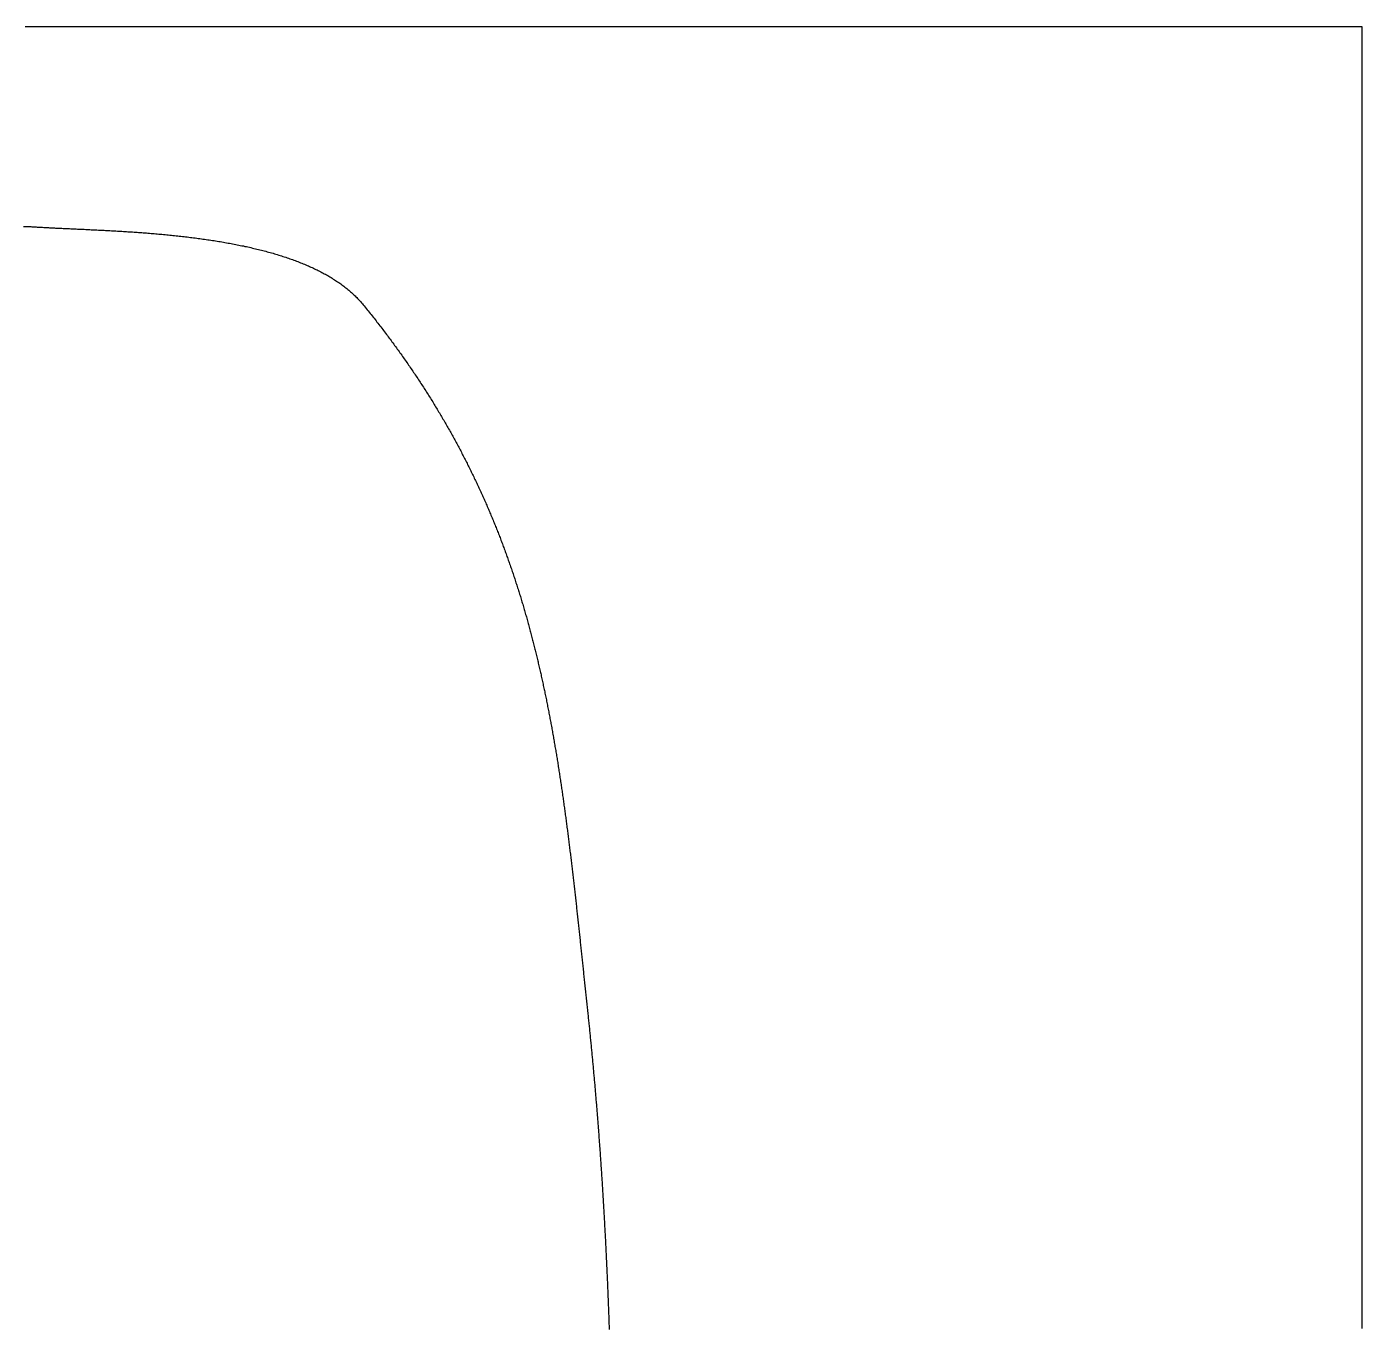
# Model space of a CAD drawing. Header units: metres. Extents: x -47 to 47, y -108 to 108.
# Drawn here: x 0 to 47.36, y 62.34 to 108.48 of the extents above; entities that cross this region are included whole.
import ezdxf

# ---------------------------------------------------------------- set-up
doc = ezdxf.new("R2010")
doc.units = ezdxf.units.M

msp = doc.modelspace()

# ---------------------------------------------------------------- linework, layer by layer
for points in [[(47.362, 108.483), (47.312, 108.483), (47.262, 108.483), (47.212, 108.483), (47.162, 108.483), (47.112, 108.483), (47.062, 108.483), (47.012, 108.483), (46.962, 108.483), (46.912, 108.483), (46.862, 108.483), (46.812, 108.483), (46.762, 108.483), (46.712, 108.483), (46.662, 108.483), (46.612, 108.483), (46.562, 108.483), (46.512, 108.483), (46.462, 108.483), (46.412, 108.483), (46.362, 108.483), (46.312, 108.483), (46.262, 108.483), (46.212, 108.483), (46.162, 108.483), (46.112, 108.483), (46.062, 108.483), (46.012, 108.483), (45.962, 108.483), (45.912, 108.483), (45.862, 108.483), (45.812, 108.483), (45.762, 108.483), (45.712, 108.483), (45.662, 108.483), (45.612, 108.483), (45.562, 108.483), (45.512, 108.483), (45.462, 108.483), (45.412, 108.483), (45.361, 108.483), (45.311, 108.483), (45.261, 108.483), (45.211, 108.483), (45.161, 108.483), (45.111, 108.483), (45.061, 108.483), (45.011, 108.483), (44.961, 108.483), (44.911, 108.483), (44.861, 108.483), (44.811, 108.483), (44.761, 108.483), (44.711, 108.483), (44.661, 108.483), (44.611, 108.483), (44.561, 108.483), (44.511, 108.483), (44.461, 108.483), (44.411, 108.483), (44.361, 108.483), (44.311, 108.483), (44.261, 108.483), (44.211, 108.483), (44.161, 108.483), (44.111, 108.483), (44.061, 108.483), (44.011, 108.483), (43.961, 108.483), (43.911, 108.483), (43.861, 108.483), (43.811, 108.483), (43.761, 108.483), (43.711, 108.483), (43.661, 108.483), (43.611, 108.483), (43.561, 108.483), (43.511, 108.483), (43.461, 108.483), (43.411, 108.483), (43.361, 108.483), (43.311, 108.483), (43.261, 108.483), (43.211, 108.483), (43.161, 108.483), (43.111, 108.483), (43.061, 108.483), (43.011, 108.483), (42.961, 108.483), (42.911, 108.483), (42.861, 108.483), (42.811, 108.483), (42.761, 108.483), (42.711, 108.483), (42.661, 108.483), (42.611, 108.483), (42.561, 108.483), (42.511, 108.483), (42.461, 108.483), (42.411, 108.483), (42.361, 108.483), (42.311, 108.483), (42.261, 108.483), (42.211, 108.483), (42.161, 108.483), (42.111, 108.483), (42.061, 108.483), (42.011, 108.483), (41.961, 108.483), (41.911, 108.483), (41.861, 108.483), (41.811, 108.483), (41.761, 108.483), (41.711, 108.483), (41.661, 108.483), (41.611, 108.483), (41.561, 108.483), (41.511, 108.483), (41.461, 108.483), (41.41, 108.483), (41.36, 108.483), (41.31, 108.483), (41.26, 108.483), (41.21, 108.483), (41.16, 108.483), (41.11, 108.483), (41.06, 108.483), (41.01, 108.483), (40.96, 108.483), (40.91, 108.483), (40.86, 108.483), (40.81, 108.483), (40.76, 108.483), (40.71, 108.483), (40.66, 108.483), (40.61, 108.483), (40.56, 108.483), (40.51, 108.483), (40.46, 108.483), (40.41, 108.483), (40.36, 108.483), (40.31, 108.483), (40.26, 108.483), (40.21, 108.483), (40.16, 108.483), (40.11, 108.483), (40.06, 108.483), (40.01, 108.483), (39.96, 108.483), (39.91, 108.483), (39.86, 108.483), (39.81, 108.483), (39.76, 108.483), (39.71, 108.483), (39.66, 108.483), (39.61, 108.483), (39.56, 108.483), (39.51, 108.483), (39.46, 108.483), (39.41, 108.483), (39.36, 108.483), (39.31, 108.483), (39.26, 108.483), (39.21, 108.483), (39.16, 108.483), (39.11, 108.483), (39.06, 108.483), (39.01, 108.483), (38.96, 108.483), (38.91, 108.483), (38.86, 108.483), (38.81, 108.483), (38.76, 108.483), (38.71, 108.483), (38.66, 108.483), (38.61, 108.483), (38.56, 108.483), (38.51, 108.483), (38.46, 108.483), (38.41, 108.483), (38.36, 108.483), (38.31, 108.483), (38.26, 108.483), (38.21, 108.483), (38.16, 108.483), (38.11, 108.483), (38.06, 108.483), (38.01, 108.483), (37.96, 108.483), (37.91, 108.483), (37.86, 108.483), (37.81, 108.483), (37.76, 108.483), (37.71, 108.483), (37.66, 108.483), (37.61, 108.483), (37.56, 108.483), (37.51, 108.483), (37.459, 108.483), (37.409, 108.483), (37.359, 108.483), (37.309, 108.483), (37.259, 108.483), (37.209, 108.483), (37.159, 108.483), (37.109, 108.483), (37.059, 108.483), (37.009, 108.483), (36.959, 108.483), (36.909, 108.483), (36.859, 108.483), (36.809, 108.483), (36.759, 108.483), (36.709, 108.483), (36.659, 108.483), (36.609, 108.483), (36.559, 108.483), (36.509, 108.483), (36.459, 108.483), (36.409, 108.483), (36.359, 108.483), (36.309, 108.483), (36.259, 108.483), (36.209, 108.483), (36.159, 108.483), (36.109, 108.483), (36.059, 108.483), (36.009, 108.483), (35.959, 108.483), (35.909, 108.483), (35.859, 108.483), (35.809, 108.483), (35.759, 108.483), (35.709, 108.483), (35.659, 108.483), (35.609, 108.483), (35.559, 108.483), (35.509, 108.483), (35.459, 108.483), (35.409, 108.483), (35.359, 108.483), (35.309, 108.483), (35.259, 108.483), (35.209, 108.483), (35.159, 108.483), (35.109, 108.483), (35.059, 108.483), (35.009, 108.483), (34.959, 108.483), (34.909, 108.483), (34.859, 108.483), (34.809, 108.483), (34.759, 108.483), (34.709, 108.483), (34.659, 108.483), (34.609, 108.483), (34.559, 108.483), (34.509, 108.483), (34.459, 108.483), (34.409, 108.483), (34.359, 108.483), (34.309, 108.483), (34.259, 108.483), (34.209, 108.483), (34.159, 108.483), (34.109, 108.483), (34.059, 108.483), (34.009, 108.483), (33.959, 108.483), (33.909, 108.483), (33.859, 108.483), (33.809, 108.483), (33.759, 108.483), (33.709, 108.483), (33.659, 108.483), (33.609, 108.483), (33.559, 108.483), (33.508, 108.483), (33.458, 108.483), (33.408, 108.483), (33.358, 108.483), (33.308, 108.483), (33.258, 108.483), (33.208, 108.483), (33.158, 108.483), (33.108, 108.483), (33.058, 108.483), (33.008, 108.483), (32.958, 108.483), (32.908, 108.483), (32.858, 108.483), (32.808, 108.483), (32.758, 108.483), (32.708, 108.483), (32.658, 108.483), (32.608, 108.483), (32.558, 108.483), (32.508, 108.483), (32.458, 108.483), (32.408, 108.483), (32.358, 108.483), (32.308, 108.483), (32.258, 108.483), (32.208, 108.483), (32.158, 108.483), (32.108, 108.483), (32.058, 108.483), (32.008, 108.483), (31.958, 108.483), (31.908, 108.483), (31.858, 108.483), (31.808, 108.483), (31.758, 108.483), (31.708, 108.483), (31.658, 108.483), (31.608, 108.483), (31.558, 108.483), (31.508, 108.483), (31.458, 108.483), (31.408, 108.483), (31.358, 108.483), (31.308, 108.483), (31.258, 108.483), (31.208, 108.483), (31.158, 108.483), (31.108, 108.483), (31.058, 108.483), (31.008, 108.483), (30.958, 108.483), (30.908, 108.483), (30.858, 108.483), (30.808, 108.483), (30.758, 108.483), (30.708, 108.483), (30.658, 108.483), (30.608, 108.483), (30.558, 108.483), (30.508, 108.483), (30.458, 108.483), (30.408, 108.483), (30.358, 108.483), (30.308, 108.483), (30.258, 108.483), (30.208, 108.483), (30.158, 108.483), (30.108, 108.483), (30.058, 108.483), (30.008, 108.483), (29.958, 108.483), (29.908, 108.483), (29.858, 108.483), (29.808, 108.483), (29.758, 108.483), (29.708, 108.483), (29.658, 108.483), (29.608, 108.483), (29.557, 108.483), (29.507, 108.483), (29.457, 108.483), (29.407, 108.483), (29.357, 108.483), (29.307, 108.483), (29.257, 108.483), (29.207, 108.483), (29.157, 108.483), (29.107, 108.483), (29.057, 108.483), (29.007, 108.483), (28.957, 108.483), (28.907, 108.483), (28.857, 108.483), (28.807, 108.483), (28.757, 108.483), (28.707, 108.483), (28.657, 108.483), (28.607, 108.483), (28.557, 108.483), (28.507, 108.483), (28.457, 108.483), (28.407, 108.483), (28.357, 108.483), (28.307, 108.483), (28.257, 108.483), (28.207, 108.483), (28.157, 108.483), (28.107, 108.483), (28.057, 108.483), (28.007, 108.483), (27.957, 108.483), (27.907, 108.483), (27.857, 108.483), (27.807, 108.483), (27.757, 108.483), (27.707, 108.483), (27.657, 108.483), (27.607, 108.483), (27.557, 108.483), (27.507, 108.483), (27.457, 108.483), (27.407, 108.483), (27.357, 108.483), (27.307, 108.483), (27.257, 108.483), (27.207, 108.483), (27.157, 108.483), (27.107, 108.483), (27.057, 108.483), (27.007, 108.483), (26.957, 108.483), (26.907, 108.483), (26.857, 108.483), (26.807, 108.483), (26.757, 108.483), (26.707, 108.483), (26.657, 108.483), (26.607, 108.483), (26.557, 108.483), (26.507, 108.483), (26.457, 108.483), (26.407, 108.483), (26.357, 108.483), (26.307, 108.483), (26.257, 108.483), (26.207, 108.483), (26.157, 108.483), (26.107, 108.483), (26.057, 108.483), (26.007, 108.483), (25.957, 108.483), (25.907, 108.483), (25.857, 108.483), (25.807, 108.483), (25.757, 108.483), (25.707, 108.483), (25.657, 108.483), (25.606, 108.483), (25.556, 108.483), (25.506, 108.483), (25.456, 108.483), (25.406, 108.483), (25.356, 108.483), (25.306, 108.483), (25.256, 108.483), (25.206, 108.483), (25.156, 108.483), (25.106, 108.483), (25.056, 108.483), (25.006, 108.483), (24.956, 108.483), (24.906, 108.483), (24.856, 108.483), (24.806, 108.483), (24.756, 108.483), (24.706, 108.483), (24.656, 108.483), (24.606, 108.483), (24.556, 108.483), (24.506, 108.483), (24.456, 108.483), (24.406, 108.483), (24.356, 108.483), (24.306, 108.483), (24.256, 108.483), (24.206, 108.483), (24.156, 108.483), (24.106, 108.483), (24.056, 108.483), (24.006, 108.483), (23.956, 108.483), (23.906, 108.483), (23.856, 108.483), (23.806, 108.483), (23.756, 108.483), (23.706, 108.483), (23.656, 108.483), (23.606, 108.483), (23.556, 108.483), (23.506, 108.483), (23.456, 108.483), (23.406, 108.483), (23.356, 108.483), (23.306, 108.483), (23.256, 108.483), (23.206, 108.483), (23.156, 108.483), (23.106, 108.483), (23.056, 108.483), (23.006, 108.483), (22.956, 108.483), (22.906, 108.483), (22.856, 108.483), (22.806, 108.483), (22.756, 108.483), (22.706, 108.483), (22.656, 108.483), (22.606, 108.483), (22.556, 108.483), (22.506, 108.483), (22.456, 108.483), (22.406, 108.483), (22.356, 108.483), (22.306, 108.483), (22.256, 108.483), (22.206, 108.483), (22.156, 108.483), (22.106, 108.483), (22.056, 108.483), (22.006, 108.483), (21.956, 108.483), (21.906, 108.483), (21.856, 108.483), (21.806, 108.483), (21.756, 108.483), (21.705, 108.483), (21.655, 108.483), (21.605, 108.483), (21.555, 108.483), (21.505, 108.483), (21.455, 108.483), (21.405, 108.483), (21.355, 108.483), (21.305, 108.483), (21.255, 108.483), (21.205, 108.483), (21.155, 108.483), (21.105, 108.483), (21.055, 108.483), (21.005, 108.483), (20.955, 108.483), (20.905, 108.483), (20.855, 108.483), (20.805, 108.483), (20.755, 108.483), (20.705, 108.483), (20.655, 108.483), (20.605, 108.483), (20.555, 108.483), (20.505, 108.483), (20.455, 108.483), (20.405, 108.483), (20.355, 108.483), (20.305, 108.483), (20.255, 108.483), (20.205, 108.483), (20.155, 108.483), (20.105, 108.483), (20.055, 108.483), (20.005, 108.483), (19.955, 108.483), (19.905, 108.483), (19.855, 108.483), (19.805, 108.483), (19.755, 108.483), (19.705, 108.483), (19.655, 108.483), (19.605, 108.483), (19.555, 108.483), (19.505, 108.483), (19.455, 108.483), (19.405, 108.483), (19.355, 108.483), (19.305, 108.483), (19.255, 108.483), (19.205, 108.483), (19.155, 108.483), (19.105, 108.483), (19.055, 108.483), (19.005, 108.483), (18.955, 108.483), (18.905, 108.483), (18.855, 108.483), (18.805, 108.483), (18.755, 108.483), (18.705, 108.483), (18.655, 108.483), (18.605, 108.483), (18.555, 108.483), (18.505, 108.483), (18.455, 108.483), (18.405, 108.483), (18.355, 108.483), (18.305, 108.483), (18.255, 108.483), (18.205, 108.483), (18.155, 108.483), (18.105, 108.483), (18.055, 108.483), (18.005, 108.483), (17.955, 108.483), (17.905, 108.483), (17.855, 108.483), (17.805, 108.483), (17.754, 108.483), (17.704, 108.483), (17.654, 108.483), (17.604, 108.483), (17.554, 108.483), (17.504, 108.483), (17.454, 108.483), (17.404, 108.483), (17.354, 108.483), (17.304, 108.483), (17.254, 108.483), (17.204, 108.483), (17.154, 108.483), (17.104, 108.483), (17.054, 108.483), (17.004, 108.483), (16.954, 108.483), (16.904, 108.483), (16.854, 108.483), (16.804, 108.483), (16.754, 108.483), (16.704, 108.483), (16.654, 108.483), (16.604, 108.483), (16.554, 108.483), (16.504, 108.483), (16.454, 108.483), (16.404, 108.483), (16.354, 108.483), (16.304, 108.483), (16.254, 108.483), (16.204, 108.483), (16.154, 108.483), (16.104, 108.483), (16.054, 108.483), (16.004, 108.483), (15.954, 108.483), (15.904, 108.483), (15.854, 108.483), (15.804, 108.483), (15.754, 108.483), (15.704, 108.483), (15.654, 108.483), (15.604, 108.483), (15.554, 108.483), (15.504, 108.483), (15.454, 108.483), (15.404, 108.483), (15.354, 108.483), (15.304, 108.483), (15.254, 108.483), (15.204, 108.483), (15.154, 108.483), (15.104, 108.483), (15.054, 108.483), (15.004, 108.483), (14.954, 108.483), (14.904, 108.483), (14.854, 108.483), (14.804, 108.483), (14.754, 108.483), (14.704, 108.483), (14.654, 108.483), (14.604, 108.483), (14.554, 108.483), (14.504, 108.483), (14.454, 108.483), (14.404, 108.483), (14.354, 108.483), (14.304, 108.483), (14.254, 108.483), (14.204, 108.483), (14.154, 108.483), (14.104, 108.483), (14.054, 108.483), (14.004, 108.483), (13.954, 108.483), (13.904, 108.483), (13.854, 108.483), (13.803, 108.483), (13.753, 108.483), (13.703, 108.483), (13.653, 108.483), (13.603, 108.483), (13.553, 108.483), (13.503, 108.483), (13.453, 108.483), (13.403, 108.483), (13.353, 108.483), (13.303, 108.483), (13.253, 108.483), (13.203, 108.483), (13.153, 108.483), (13.103, 108.483), (13.053, 108.483), (13.003, 108.483), (12.953, 108.483), (12.903, 108.483), (12.853, 108.483), (12.803, 108.483), (12.753, 108.483), (12.703, 108.483), (12.653, 108.483), (12.603, 108.483), (12.553, 108.483), (12.503, 108.483), (12.453, 108.483), (12.403, 108.483), (12.353, 108.483), (12.303, 108.483), (12.253, 108.483), (12.203, 108.483), (12.153, 108.483), (12.103, 108.483), (12.053, 108.483), (12.003, 108.483), (11.953, 108.483), (11.903, 108.483), (11.853, 108.483), (11.803, 108.483), (11.753, 108.483), (11.703, 108.483), (11.653, 108.483), (11.603, 108.483), (11.553, 108.483), (11.503, 108.483), (11.453, 108.483), (11.403, 108.483), (11.353, 108.483), (11.303, 108.483), (11.253, 108.483), (11.203, 108.483), (11.153, 108.483), (11.103, 108.483), (11.053, 108.483), (11.003, 108.483), (10.953, 108.483), (10.903, 108.483), (10.853, 108.483), (10.803, 108.483), (10.753, 108.483), (10.703, 108.483), (10.653, 108.483), (10.603, 108.483), (10.553, 108.483), (10.503, 108.483), (10.453, 108.483), (10.403, 108.483), (10.353, 108.483), (10.303, 108.483), (10.253, 108.483), (10.203, 108.483), (10.153, 108.483), (10.103, 108.483), (10.053, 108.483), (10.003, 108.483), (9.953, 108.483), (9.903, 108.483), (9.852, 108.483), (9.802, 108.483), (9.752, 108.483), (9.702, 108.483), (9.652, 108.483), (9.602, 108.483), (9.552, 108.483), (9.502, 108.483), (9.452, 108.483), (9.402, 108.483), (9.352, 108.483), (9.302, 108.483), (9.252, 108.483), (9.202, 108.483), (9.152, 108.483), (9.102, 108.483), (9.052, 108.483), (9.002, 108.483), (8.952, 108.483), (8.902, 108.483), (8.852, 108.483), (8.802, 108.483), (8.752, 108.483), (8.702, 108.483), (8.652, 108.483), (8.602, 108.483), (8.552, 108.483), (8.502, 108.483), (8.452, 108.483), (8.402, 108.483), (8.352, 108.483), (8.302, 108.483), (8.252, 108.483), (8.202, 108.483), (8.152, 108.483), (8.102, 108.483), (8.052, 108.483), (8.002, 108.483), (7.952, 108.483), (7.902, 108.483), (7.852, 108.483), (7.802, 108.483), (7.752, 108.483), (7.702, 108.483), (7.652, 108.483), (7.602, 108.483), (7.552, 108.483), (7.502, 108.483), (7.452, 108.483), (7.402, 108.483), (7.352, 108.483), (7.302, 108.483), (7.252, 108.483), (7.202, 108.483), (7.152, 108.483), (7.102, 108.483), (7.052, 108.483), (7.002, 108.483), (6.952, 108.483), (6.902, 108.483), (6.852, 108.483), (6.802, 108.483), (6.752, 108.483), (6.702, 108.483), (6.652, 108.483), (6.602, 108.483), (6.552, 108.483), (6.502, 108.483), (6.452, 108.483), (6.402, 108.483), (6.352, 108.483), (6.302, 108.483), (6.252, 108.483), (6.202, 108.483), (6.152, 108.483), (6.102, 108.483), (6.052, 108.483), (6.002, 108.483), (5.952, 108.483), (5.901, 108.483), (5.851, 108.483), (5.801, 108.483), (5.751, 108.483), (5.701, 108.483), (5.651, 108.483), (5.601, 108.483), (5.551, 108.483), (5.501, 108.483), (5.451, 108.483), (5.401, 108.483), (5.351, 108.483), (5.301, 108.483), (5.251, 108.483), (5.201, 108.483), (5.151, 108.483), (5.101, 108.483), (5.051, 108.483), (5.001, 108.483), (4.951, 108.483), (4.901, 108.483), (4.851, 108.483), (4.801, 108.483), (4.751, 108.483), (4.701, 108.483), (4.651, 108.483), (4.601, 108.483), (4.551, 108.483), (4.501, 108.483), (4.451, 108.483), (4.401, 108.483), (4.351, 108.483), (4.301, 108.483), (4.251, 108.483), (4.201, 108.483), (4.151, 108.483), (4.101, 108.483), (4.051, 108.483), (4.001, 108.483), (3.951, 108.483), (3.901, 108.483), (3.851, 108.483), (3.801, 108.483), (3.751, 108.483), (3.701, 108.483), (3.651, 108.483), (3.601, 108.483), (3.551, 108.483), (3.501, 108.483), (3.451, 108.483), (3.401, 108.483), (3.351, 108.483), (3.301, 108.483), (3.251, 108.483), (3.201, 108.483), (3.151, 108.483), (3.101, 108.483), (3.051, 108.483), (3.001, 108.483), (2.951, 108.483), (2.901, 108.483), (2.851, 108.483), (2.801, 108.483), (2.751, 108.483), (2.701, 108.483), (2.651, 108.483), (2.601, 108.483), (2.551, 108.483), (2.501, 108.483), (2.451, 108.483), (2.401, 108.483), (2.351, 108.483), (2.301, 108.483), (2.251, 108.483), (2.201, 108.483), (2.151, 108.483), (2.101, 108.483), (2.051, 108.483), (2.001, 108.483), (1.95, 108.483), (1.9, 108.483), (1.85, 108.483), (1.8, 108.483), (1.75, 108.483), (1.7, 108.483), (1.65, 108.483), (1.6, 108.483), (1.55, 108.483), (1.5, 108.483), (1.45, 108.483), (1.4, 108.483), (1.35, 108.483), (1.3, 108.483), (1.25, 108.483), (1.2, 108.483), (1.15, 108.483), (1.1, 108.483), (1.05, 108.483), (1, 108.483), (0.95, 108.483), (0.9, 108.483), (0.85, 108.483), (0.8, 108.483), (0.75, 108.483), (0.7, 108.483), (0.65, 108.483), (0.6, 108.483), (0.55, 108.483), (0.5, 108.483), (0.45, 108.483), (0.4, 108.483), (0.35, 108.483), (0.3, 108.483), (0.25, 108.483), (0.2, 108.483), (0.15, 108.483), (0.1, 108.483), (0.05, 108.483), (0, 108.483), (-0.05, 108.483)], [(47.362, 62.33), (47.362, 62.38), (47.362, 62.43), (47.362, 62.48), (47.362, 62.53), (47.362, 62.58), (47.362, 62.63), (47.362, 62.68), (47.362, 62.73), (47.362, 62.78), (47.362, 62.83), (47.362, 62.88), (47.362, 62.93), (47.362, 62.98), (47.362, 63.03), (47.362, 63.08), (47.362, 63.13), (47.362, 63.18), (47.362, 63.23), (47.362, 63.28), (47.362, 63.33), (47.362, 63.38), (47.362, 63.43), (47.362, 63.48), (47.362, 63.53), (47.362, 63.58), (47.362, 63.63), (47.362, 63.68), (47.362, 63.73), (47.362, 63.78), (47.362, 63.83), (47.362, 63.88), (47.362, 63.93), (47.362, 63.98), (47.362, 64.03), (47.362, 64.08), (47.362, 64.13), (47.362, 64.18), (47.362, 64.23), (47.362, 64.28), (47.362, 64.33), (47.362, 64.38), (47.362, 64.43), (47.362, 64.48), (47.362, 64.53), (47.362, 64.58), (47.362, 64.63), (47.362, 64.68), (47.362, 64.73), (47.362, 64.78), (47.362, 64.83), (47.362, 64.88), (47.362, 64.93), (47.362, 64.98), (47.362, 65.03), (47.362, 65.08), (47.362, 65.13), (47.362, 65.18), (47.362, 65.23), (47.362, 65.28), (47.362, 65.33), (47.362, 65.38), (47.362, 65.43), (47.362, 65.48), (47.362, 65.53), (47.362, 65.58), (47.362, 65.63), (47.362, 65.68), (47.362, 65.73), (47.362, 65.78), (47.362, 65.83), (47.362, 65.88), (47.362, 65.93), (47.362, 65.98), (47.362, 66.03), (47.362, 66.08), (47.362, 66.13), (47.362, 66.18), (47.362, 66.23), (47.362, 66.28), (47.362, 66.33), (47.362, 66.38), (47.362, 66.43), (47.362, 66.48), (47.362, 66.53), (47.362, 66.58), (47.362, 66.63), (47.362, 66.68), (47.362, 66.73), (47.362, 66.78), (47.362, 66.83), (47.362, 66.88), (47.362, 66.93), (47.362, 66.98), (47.362, 67.03), (47.362, 67.08), (47.362, 67.13), (47.362, 67.18), (47.362, 67.23), (47.362, 67.28), (47.362, 67.33), (47.362, 67.38), (47.362, 67.43), (47.362, 67.48), (47.362, 67.53), (47.362, 67.58), (47.362, 67.63), (47.362, 67.68), (47.362, 67.73), (47.362, 67.78), (47.362, 67.83), (47.362, 67.88), (47.362, 67.93), (47.362, 67.98), (47.362, 68.03), (47.362, 68.08), (47.362, 68.13), (47.362, 68.18), (47.362, 68.23), (47.362, 68.28), (47.362, 68.33), (47.362, 68.38), (47.362, 68.43), (47.362, 68.48), (47.362, 68.53), (47.362, 68.58), (47.362, 68.63), (47.362, 68.68), (47.362, 68.73), (47.362, 68.78), (47.362, 68.83), (47.362, 68.88), (47.362, 68.93), (47.362, 68.98), (47.362, 69.03), (47.362, 69.08), (47.362, 69.13), (47.362, 69.18), (47.362, 69.23), (47.362, 69.28), (47.362, 69.33), (47.362, 69.38), (47.362, 69.43), (47.362, 69.48), (47.362, 69.53), (47.362, 69.58), (47.362, 69.63), (47.362, 69.68), (47.362, 69.73), (47.362, 69.78), (47.362, 69.83), (47.362, 69.88), (47.362, 69.93), (47.362, 69.98), (47.362, 70.03), (47.362, 70.08), (47.362, 70.13), (47.362, 70.18), (47.362, 70.23), (47.362, 70.28), (47.362, 70.33), (47.362, 70.38), (47.362, 70.43), (47.362, 70.48), (47.362, 70.53), (47.362, 70.58), (47.362, 70.63), (47.362, 70.68), (47.362, 70.73), (47.362, 70.78), (47.362, 70.83), (47.362, 70.88), (47.362, 70.93), (47.362, 70.98), (47.362, 71.03), (47.362, 71.08), (47.362, 71.13), (47.362, 71.18), (47.362, 71.231), (47.362, 71.281), (47.362, 71.331), (47.362, 71.381), (47.362, 71.431), (47.362, 71.481), (47.362, 71.531), (47.362, 71.581), (47.362, 71.631), (47.362, 71.681), (47.362, 71.731), (47.362, 71.781), (47.362, 71.831), (47.362, 71.881), (47.362, 71.931), (47.362, 71.981), (47.362, 72.031), (47.362, 72.081), (47.362, 72.131), (47.362, 72.181), (47.362, 72.231), (47.362, 72.281), (47.362, 72.331), (47.362, 72.381), (47.362, 72.431), (47.362, 72.481), (47.362, 72.531), (47.362, 72.581), (47.362, 72.631), (47.362, 72.681), (47.362, 72.731), (47.362, 72.781), (47.362, 72.831), (47.362, 72.881), (47.362, 72.931), (47.362, 72.981), (47.362, 73.031), (47.362, 73.081), (47.362, 73.131), (47.362, 73.181), (47.362, 73.231), (47.362, 73.281), (47.362, 73.331), (47.362, 73.381), (47.362, 73.431), (47.362, 73.481), (47.362, 73.531), (47.362, 73.581), (47.362, 73.631), (47.362, 73.681), (47.362, 73.731), (47.362, 73.781), (47.362, 73.831), (47.362, 73.881), (47.362, 73.931), (47.362, 73.981), (47.362, 74.031), (47.362, 74.081), (47.362, 74.131), (47.362, 74.181), (47.362, 74.231), (47.362, 74.281), (47.362, 74.331), (47.362, 74.381), (47.362, 74.431), (47.362, 74.481), (47.362, 74.531), (47.362, 74.581), (47.362, 74.631), (47.362, 74.681), (47.362, 74.731), (47.362, 74.781), (47.362, 74.831), (47.362, 74.881), (47.362, 74.931), (47.362, 74.981), (47.362, 75.031), (47.362, 75.081), (47.362, 75.131), (47.362, 75.181), (47.362, 75.231), (47.362, 75.281), (47.362, 75.331), (47.362, 75.381), (47.362, 75.431), (47.362, 75.481), (47.362, 75.531), (47.362, 75.581), (47.362, 75.631), (47.362, 75.681), (47.362, 75.731), (47.362, 75.781), (47.362, 75.831), (47.362, 75.881), (47.362, 75.931), (47.362, 75.981), (47.362, 76.031), (47.362, 76.081), (47.362, 76.131), (47.362, 76.181), (47.362, 76.231), (47.362, 76.281), (47.362, 76.331), (47.362, 76.381), (47.362, 76.431), (47.362, 76.481), (47.362, 76.531), (47.362, 76.581), (47.362, 76.631), (47.362, 76.681), (47.362, 76.731), (47.362, 76.781), (47.362, 76.831), (47.362, 76.881), (47.362, 76.931), (47.362, 76.981), (47.362, 77.031), (47.362, 77.081), (47.362, 77.131), (47.362, 77.181), (47.362, 77.231), (47.362, 77.281), (47.362, 77.331), (47.362, 77.381), (47.362, 77.431), (47.362, 77.481), (47.362, 77.531), (47.362, 77.581), (47.362, 77.631), (47.362, 77.681), (47.362, 77.731), (47.362, 77.781), (47.362, 77.831), (47.362, 77.881), (47.362, 77.931), (47.362, 77.981), (47.362, 78.031), (47.362, 78.081), (47.362, 78.131), (47.362, 78.181), (47.362, 78.231), (47.362, 78.281), (47.362, 78.331), (47.362, 78.381), (47.362, 78.431), (47.362, 78.481), (47.362, 78.531), (47.362, 78.581), (47.362, 78.631), (47.362, 78.681), (47.362, 78.731), (47.362, 78.781), (47.362, 78.831), (47.362, 78.881), (47.362, 78.931), (47.362, 78.981), (47.362, 79.031), (47.362, 79.081), (47.362, 79.131), (47.362, 79.181), (47.362, 79.231), (47.362, 79.281), (47.362, 79.331), (47.362, 79.381), (47.362, 79.431), (47.362, 79.481), (47.362, 79.531), (47.362, 79.581), (47.362, 79.631), (47.362, 79.681), (47.362, 79.731), (47.362, 79.781), (47.362, 79.831), (47.362, 79.881), (47.362, 79.931), (47.362, 79.981), (47.362, 80.031), (47.362, 80.081), (47.362, 80.131), (47.362, 80.181), (47.362, 80.231), (47.362, 80.281), (47.362, 80.331), (47.362, 80.381), (47.362, 80.431), (47.362, 80.481), (47.362, 80.531), (47.362, 80.581), (47.362, 80.631), (47.362, 80.681), (47.362, 80.731), (47.362, 80.781), (47.362, 80.831), (47.362, 80.881), (47.362, 80.931), (47.362, 80.981), (47.362, 81.031), (47.362, 81.081), (47.362, 81.131), (47.362, 81.181), (47.362, 81.231), (47.362, 81.281), (47.362, 81.331), (47.362, 81.381), (47.362, 81.431), (47.362, 81.481), (47.362, 81.531), (47.362, 81.581), (47.362, 81.631), (47.362, 81.681), (47.362, 81.731), (47.362, 81.781), (47.362, 81.831), (47.362, 81.881), (47.362, 81.931), (47.362, 81.981), (47.362, 82.031), (47.362, 82.081), (47.362, 82.131), (47.362, 82.181), (47.362, 82.231), (47.362, 82.281), (47.362, 82.331), (47.362, 82.381), (47.362, 82.431), (47.362, 82.481), (47.362, 82.531), (47.362, 82.581), (47.362, 82.631), (47.362, 82.681), (47.362, 82.731), (47.362, 82.781), (47.362, 82.831), (47.362, 82.881), (47.362, 82.931), (47.362, 82.981), (47.362, 83.031), (47.362, 83.081), (47.362, 83.131), (47.362, 83.181), (47.362, 83.231), (47.362, 83.281), (47.362, 83.331), (47.362, 83.381), (47.362, 83.431), (47.362, 83.481), (47.362, 83.531), (47.362, 83.581), (47.362, 83.631), (47.362, 83.681), (47.362, 83.731), (47.362, 83.781), (47.362, 83.831), (47.362, 83.881), (47.362, 83.931), (47.362, 83.981), (47.362, 84.031), (47.362, 84.081), (47.362, 84.131), (47.362, 84.182), (47.362, 84.232), (47.362, 84.282), (47.362, 84.332), (47.362, 84.382), (47.362, 84.432), (47.362, 84.482), (47.362, 84.532), (47.362, 84.582), (47.362, 84.632), (47.362, 84.682), (47.362, 84.732), (47.362, 84.782), (47.362, 84.832), (47.362, 84.882), (47.362, 84.932), (47.362, 84.982), (47.362, 85.032), (47.362, 85.082), (47.362, 85.132), (47.362, 85.182), (47.362, 85.232), (47.362, 85.282), (47.362, 85.332), (47.362, 85.382), (47.362, 85.432), (47.362, 85.482), (47.362, 85.532), (47.362, 85.582), (47.362, 85.632), (47.362, 85.682), (47.362, 85.732), (47.362, 85.782), (47.362, 85.832), (47.362, 85.882), (47.362, 85.932), (47.362, 85.982), (47.362, 86.032), (47.362, 86.082), (47.362, 86.132), (47.362, 86.182), (47.362, 86.232), (47.362, 86.282), (47.362, 86.332), (47.362, 86.382), (47.362, 86.432), (47.362, 86.482), (47.362, 86.532), (47.362, 86.582), (47.362, 86.632), (47.362, 86.682), (47.362, 86.732), (47.362, 86.782), (47.362, 86.832), (47.362, 86.882), (47.362, 86.932), (47.362, 86.982), (47.362, 87.032), (47.362, 87.082), (47.362, 87.132), (47.362, 87.182), (47.362, 87.232), (47.362, 87.282), (47.362, 87.332), (47.362, 87.382), (47.362, 87.432), (47.362, 87.482), (47.362, 87.532), (47.362, 87.582), (47.362, 87.632), (47.362, 87.682), (47.362, 87.732), (47.362, 87.782), (47.362, 87.832), (47.362, 87.882), (47.362, 87.932), (47.362, 87.982), (47.362, 88.032), (47.362, 88.082), (47.362, 88.132), (47.362, 88.182), (47.362, 88.232), (47.362, 88.282), (47.362, 88.332), (47.362, 88.382), (47.362, 88.432), (47.362, 88.482), (47.362, 88.532), (47.362, 88.582), (47.362, 88.632), (47.362, 88.682), (47.362, 88.732), (47.362, 88.782), (47.362, 88.832), (47.362, 88.882), (47.362, 88.932), (47.362, 88.982), (47.362, 89.032), (47.362, 89.082), (47.362, 89.132), (47.362, 89.182), (47.362, 89.232), (47.362, 89.282), (47.362, 89.332), (47.362, 89.382), (47.362, 89.432), (47.362, 89.482), (47.362, 89.532), (47.362, 89.582), (47.362, 89.632), (47.362, 89.682), (47.362, 89.732), (47.362, 89.782), (47.362, 89.832), (47.362, 89.882), (47.362, 89.932), (47.362, 89.982), (47.362, 90.032), (47.362, 90.082), (47.362, 90.132), (47.362, 90.182), (47.362, 90.232), (47.362, 90.282), (47.362, 90.332), (47.362, 90.382), (47.362, 90.432), (47.362, 90.482), (47.362, 90.532), (47.362, 90.582), (47.362, 90.632), (47.362, 90.682), (47.362, 90.732), (47.362, 90.782), (47.362, 90.832), (47.362, 90.882), (47.362, 90.932), (47.362, 90.982), (47.362, 91.032), (47.362, 91.082), (47.362, 91.132), (47.362, 91.182), (47.362, 91.232), (47.362, 91.282), (47.362, 91.332), (47.362, 91.382), (47.362, 91.432), (47.362, 91.482), (47.362, 91.532), (47.362, 91.582), (47.362, 91.632), (47.362, 91.682), (47.362, 91.732), (47.362, 91.782), (47.362, 91.832), (47.362, 91.882), (47.362, 91.932), (47.362, 91.982), (47.362, 92.032), (47.362, 92.082), (47.362, 92.132), (47.362, 92.182), (47.362, 92.232), (47.362, 92.282), (47.362, 92.332), (47.362, 92.382), (47.362, 92.432), (47.362, 92.482), (47.362, 92.532), (47.362, 92.582), (47.362, 92.632), (47.362, 92.682), (47.362, 92.732), (47.362, 92.782), (47.362, 92.832), (47.362, 92.882), (47.362, 92.932), (47.362, 92.982), (47.362, 93.032), (47.362, 93.082), (47.362, 93.132), (47.362, 93.182), (47.362, 93.232), (47.362, 93.282), (47.362, 93.332), (47.362, 93.382), (47.362, 93.432), (47.362, 93.482), (47.362, 93.532), (47.362, 93.582), (47.362, 93.632), (47.362, 93.682), (47.362, 93.732), (47.362, 93.782), (47.362, 93.832), (47.362, 93.882), (47.362, 93.932), (47.362, 93.982), (47.362, 94.032), (47.362, 94.082), (47.362, 94.132), (47.362, 94.182), (47.362, 94.232), (47.362, 94.282), (47.362, 94.332), (47.362, 94.382), (47.362, 94.432), (47.362, 94.482), (47.362, 94.532), (47.362, 94.582), (47.362, 94.632), (47.362, 94.682), (47.362, 94.732), (47.362, 94.782), (47.362, 94.832), (47.362, 94.882), (47.362, 94.932), (47.362, 94.982), (47.362, 95.032), (47.362, 95.082), (47.362, 95.132), (47.362, 95.182), (47.362, 95.232), (47.362, 95.282), (47.362, 95.332), (47.362, 95.382), (47.362, 95.432), (47.362, 95.482), (47.362, 95.532), (47.362, 95.582), (47.362, 95.632), (47.362, 95.682), (47.362, 95.732), (47.362, 95.782), (47.362, 95.832), (47.362, 95.882), (47.362, 95.932), (47.362, 95.982), (47.362, 96.032), (47.362, 96.082), (47.362, 96.132), (47.362, 96.182), (47.362, 96.232), (47.362, 96.282), (47.362, 96.332), (47.362, 96.382), (47.362, 96.432), (47.362, 96.482), (47.362, 96.532), (47.362, 96.582), (47.362, 96.632), (47.362, 96.682), (47.362, 96.732), (47.362, 96.782), (47.362, 96.832), (47.362, 96.882), (47.362, 96.932), (47.362, 96.982), (47.362, 97.032), (47.362, 97.083), (47.362, 97.133), (47.362, 97.183), (47.362, 97.233), (47.362, 97.283), (47.362, 97.333), (47.362, 97.383), (47.362, 97.433), (47.362, 97.483), (47.362, 97.533), (47.362, 97.583), (47.362, 97.633), (47.362, 97.683), (47.362, 97.733), (47.362, 97.783), (47.362, 97.833), (47.362, 97.883), (47.362, 97.933), (47.362, 97.983), (47.362, 98.033), (47.362, 98.083), (47.362, 98.133), (47.362, 98.183), (47.362, 98.233), (47.362, 98.283), (47.362, 98.333), (47.362, 98.383), (47.362, 98.433), (47.362, 98.483), (47.362, 98.533), (47.362, 98.583), (47.362, 98.633), (47.362, 98.683), (47.362, 98.733), (47.362, 98.783), (47.362, 98.833), (47.362, 98.883), (47.362, 98.933), (47.362, 98.983), (47.362, 99.033), (47.362, 99.083), (47.362, 99.133), (47.362, 99.183), (47.362, 99.233), (47.362, 99.283), (47.362, 99.333), (47.362, 99.383), (47.362, 99.433), (47.362, 99.483), (47.362, 99.533), (47.362, 99.583), (47.362, 99.633), (47.362, 99.683), (47.362, 99.733), (47.362, 99.783), (47.362, 99.833), (47.362, 99.883), (47.362, 99.933), (47.362, 99.983), (47.362, 100.033), (47.362, 100.083), (47.362, 100.133), (47.362, 100.183), (47.362, 100.233), (47.362, 100.283), (47.362, 100.333), (47.362, 100.383), (47.362, 100.433), (47.362, 100.483), (47.362, 100.533), (47.362, 100.583), (47.362, 100.633), (47.362, 100.683), (47.362, 100.733), (47.362, 100.783), (47.362, 100.833), (47.362, 100.883), (47.362, 100.933), (47.362, 100.983), (47.362, 101.033), (47.362, 101.083), (47.362, 101.133), (47.362, 101.183), (47.362, 101.233), (47.362, 101.283), (47.362, 101.333), (47.362, 101.383), (47.362, 101.433), (47.362, 101.483), (47.362, 101.533), (47.362, 101.583), (47.362, 101.633), (47.362, 101.683), (47.362, 101.733), (47.362, 101.783), (47.362, 101.833), (47.362, 101.883), (47.362, 101.933), (47.362, 101.983), (47.362, 102.033), (47.362, 102.083), (47.362, 102.133), (47.362, 102.183), (47.362, 102.233), (47.362, 102.283), (47.362, 102.333), (47.362, 102.383), (47.362, 102.433), (47.362, 102.483), (47.362, 102.533), (47.362, 102.583), (47.362, 102.633), (47.362, 102.683), (47.362, 102.733), (47.362, 102.783), (47.362, 102.833), (47.362, 102.883), (47.362, 102.933), (47.362, 102.983), (47.362, 103.033), (47.362, 103.083), (47.362, 103.133), (47.362, 103.183), (47.362, 103.233), (47.362, 103.283), (47.362, 103.333), (47.362, 103.383), (47.362, 103.433), (47.362, 103.483), (47.362, 103.533), (47.362, 103.583), (47.362, 103.633), (47.362, 103.683), (47.362, 103.733), (47.362, 103.783), (47.362, 103.833), (47.362, 103.883), (47.362, 103.933), (47.362, 103.983), (47.362, 104.033), (47.362, 104.083), (47.362, 104.133), (47.362, 104.183), (47.362, 104.233), (47.362, 104.283), (47.362, 104.333), (47.362, 104.383), (47.362, 104.433), (47.362, 104.483), (47.362, 104.533), (47.362, 104.583), (47.362, 104.633), (47.362, 104.683), (47.362, 104.733), (47.362, 104.783), (47.362, 104.833), (47.362, 104.883), (47.362, 104.933), (47.362, 104.983), (47.362, 105.033), (47.362, 105.083), (47.362, 105.133), (47.362, 105.183), (47.362, 105.233), (47.362, 105.283), (47.362, 105.333), (47.362, 105.383), (47.362, 105.433), (47.362, 105.483), (47.362, 105.533), (47.362, 105.583), (47.362, 105.633), (47.362, 105.683), (47.362, 105.733), (47.362, 105.783), (47.362, 105.833), (47.362, 105.883), (47.362, 105.933), (47.362, 105.983), (47.362, 106.033), (47.362, 106.083), (47.362, 106.133), (47.362, 106.183), (47.362, 106.233), (47.362, 106.283), (47.362, 106.333), (47.362, 106.383), (47.362, 106.433), (47.362, 106.483), (47.362, 106.533), (47.362, 106.583), (47.362, 106.633), (47.362, 106.683), (47.362, 106.733), (47.362, 106.783), (47.362, 106.833), (47.362, 106.883), (47.362, 106.933), (47.362, 106.983), (47.362, 107.033), (47.362, 107.083), (47.362, 107.133), (47.362, 107.183), (47.362, 107.233), (47.362, 107.283), (47.362, 107.333), (47.362, 107.383), (47.362, 107.433), (47.362, 107.483), (47.362, 107.533), (47.362, 107.583), (47.362, 107.633), (47.362, 107.683), (47.362, 107.733), (47.362, 107.783), (47.362, 107.833), (47.362, 107.883), (47.362, 107.933), (47.362, 107.983), (47.362, 108.033), (47.362, 108.083), (47.362, 108.133), (47.362, 108.183), (47.362, 108.233), (47.362, 108.283), (47.362, 108.333), (47.362, 108.383), (47.362, 108.433), (47.362, 108.483)], [(-0.108, 101.399), (-0.074, 101.399), (0, 101.399), (0.074, 101.399), (0.108, 101.399)], [(0.108, 101.399), (0.144, 101.397), (0.181, 101.394), (0.218, 101.392), (0.255, 101.389), (0.293, 101.387), (0.331, 101.385), (0.369, 101.382), (0.407, 101.38), (0.446, 101.378), (0.486, 101.375), (0.525, 101.373), (0.565, 101.371), (0.605, 101.369), (0.646, 101.366), (0.687, 101.364), (0.728, 101.362), (0.769, 101.36), (0.811, 101.358), (0.853, 101.356), (0.895, 101.353), (0.938, 101.351), (0.981, 101.349), (1.024, 101.347), (1.068, 101.345), (1.112, 101.343), (1.156, 101.341), (1.2, 101.339), (1.245, 101.337), (1.29, 101.335), (1.335, 101.332), (1.38, 101.33), (1.426, 101.328), (1.472, 101.326), (1.518, 101.324), (1.564, 101.322), (1.611, 101.32), (1.658, 101.318), (1.705, 101.316), (1.752, 101.313), (1.8, 101.311), (1.848, 101.309), (1.896, 101.307), (1.944, 101.305), (1.993, 101.302), (2.042, 101.3), (2.091, 101.298), (2.14, 101.296), (2.189, 101.293), (2.239, 101.291), (2.288, 101.288), (2.338, 101.286), (2.389, 101.284), (2.439, 101.281), (2.49, 101.279), (2.54, 101.276), (2.591, 101.274), (2.642, 101.271), (2.694, 101.268), (2.745, 101.266), (2.797, 101.263), (2.848, 101.26), (2.9, 101.257), (2.953, 101.254), (3.005, 101.252), (3.057, 101.249), (3.11, 101.246), (3.162, 101.243), (3.215, 101.24), (3.268, 101.236), (3.321, 101.233), (3.375, 101.23), (3.428, 101.227), (3.482, 101.223), (3.535, 101.22), (3.589, 101.216), (3.643, 101.213), (3.697, 101.209), (3.751, 101.206), (3.805, 101.202), (3.86, 101.198), (3.914, 101.194), (3.969, 101.19), (4.023, 101.186), (4.078, 101.182), (4.133, 101.178), (4.188, 101.174), (4.243, 101.17), (4.298, 101.165), (4.353, 101.161), (4.408, 101.157), (4.464, 101.152), (4.519, 101.147), (4.574, 101.143), (4.63, 101.138), (4.685, 101.133), (4.741, 101.128), (4.797, 101.123), (4.852, 101.118), (4.908, 101.112), (4.964, 101.107), (5.02, 101.102), (5.076, 101.096), (5.132, 101.091), (5.187, 101.085), (5.243, 101.079), (5.299, 101.073), (5.355, 101.067), (5.411, 101.061), (5.467, 101.055), (5.523, 101.048), (5.58, 101.042), (5.636, 101.036), (5.692, 101.029), (5.748, 101.022), (5.804, 101.015), (5.86, 101.008), (5.916, 101.001), (5.972, 100.994), (6.028, 100.987), (6.084, 100.979), (6.14, 100.972), (6.196, 100.964), (6.251, 100.957), (6.307, 100.949), (6.363, 100.941), (6.419, 100.933), (6.475, 100.924), (6.53, 100.916), (6.586, 100.907), (6.642, 100.899), (6.697, 100.89), (6.752, 100.881), (6.808, 100.872), (6.863, 100.863), (6.918, 100.854), (6.974, 100.844), (7.029, 100.835), (7.084, 100.825), (7.139, 100.815), (7.194, 100.805), (7.248, 100.795), (7.303, 100.785), (7.358, 100.774), (7.412, 100.764), (7.467, 100.753), (7.521, 100.742), (7.575, 100.731), (7.629, 100.72), (7.683, 100.709), (7.737, 100.697), (7.791, 100.686), (7.844, 100.674), (7.898, 100.662), (7.951, 100.65), (8.004, 100.638), (8.057, 100.625), (8.11, 100.613), (8.163, 100.6), (8.216, 100.587), (8.268, 100.574), (8.321, 100.561), (8.373, 100.547), (8.425, 100.534), (8.477, 100.52), (8.528, 100.506), (8.58, 100.492), (8.631, 100.478), (8.683, 100.463), (8.734, 100.449), (8.784, 100.434), (8.835, 100.419), (8.886, 100.404), (8.936, 100.389), (8.986, 100.373), (9.036, 100.357), (9.085, 100.342), (9.135, 100.325), (9.184, 100.309), (9.233, 100.293), (9.282, 100.276), (9.331, 100.259), (9.379, 100.242), (9.427, 100.225), (9.475, 100.208), (9.523, 100.19), (9.571, 100.172), (9.618, 100.154), (9.665, 100.136), (9.712, 100.118), (9.758, 100.099), (9.805, 100.08), (9.851, 100.061), (9.897, 100.042), (9.942, 100.022), (9.987, 100.003), (10.032, 99.983), (10.077, 99.963), (10.122, 99.942), (10.166, 99.922), (10.21, 99.901), (10.254, 99.88), (10.297, 99.859), (10.34, 99.838), (10.383, 99.816), (10.425, 99.794), (10.468, 99.772), (10.509, 99.75), (10.551, 99.727), (10.592, 99.705), (10.633, 99.682), (10.674, 99.658), (10.714, 99.635), (10.755, 99.611), (10.794, 99.587), (10.834, 99.563), (10.873, 99.539), (10.912, 99.514), (10.95, 99.489), (10.988, 99.464), (11.026, 99.439), (11.063, 99.413), (11.1, 99.388), (11.137, 99.362), (11.173, 99.335), (11.209, 99.309), (11.245, 99.282), (11.28, 99.255), (11.315, 99.228), (11.35, 99.2), (11.384, 99.172), (11.418, 99.144), (11.451, 99.116), (11.484, 99.087), (11.517, 99.058), (11.549, 99.029), (11.581, 99), (11.613, 98.97), (11.644, 98.94), (11.674, 98.91), (11.705, 98.88), (11.735, 98.849), (11.764, 98.818), (11.793, 98.787), (11.822, 98.755), (11.85, 98.724), (11.878, 98.691), (11.905, 98.659), (11.932, 98.626)], [(11.932, 98.626), (11.968, 98.583), (12.003, 98.539), (12.039, 98.495), (12.074, 98.451), (12.109, 98.408), (12.145, 98.364), (12.18, 98.32), (12.214, 98.276), (12.249, 98.233), (12.284, 98.189), (12.318, 98.145), (12.353, 98.101), (12.387, 98.058), (12.421, 98.014), (12.455, 97.97), (12.489, 97.927), (12.523, 97.883), (12.556, 97.839), (12.59, 97.796), (12.623, 97.752), (12.657, 97.708), (12.69, 97.665), (12.723, 97.621), (12.756, 97.577), (12.789, 97.534), (12.821, 97.49), (12.854, 97.446), (12.886, 97.403), (12.919, 97.359), (12.951, 97.316), (12.983, 97.272), (13.015, 97.228), (13.047, 97.185), (13.079, 97.141), (13.111, 97.098), (13.142, 97.054), (13.174, 97.01), (13.205, 96.967), (13.236, 96.923), (13.267, 96.88), (13.298, 96.836), (13.329, 96.793), (13.36, 96.749), (13.391, 96.706), (13.421, 96.662), (13.452, 96.618), (13.482, 96.575), (13.512, 96.531), (13.542, 96.488), (13.572, 96.444), (13.602, 96.401), (13.632, 96.357), (13.662, 96.314), (13.691, 96.27), (13.721, 96.227), (13.75, 96.183), (13.779, 96.14), (13.808, 96.096), (13.837, 96.053), (13.866, 96.009), (13.895, 95.966), (13.924, 95.922), (13.952, 95.879), (13.981, 95.835), (14.009, 95.792), (14.038, 95.748), (14.066, 95.705), (14.094, 95.661), (14.122, 95.617), (14.15, 95.574), (14.177, 95.53), (14.205, 95.487), (14.233, 95.443), (14.26, 95.4), (14.287, 95.356), (14.315, 95.313), (14.342, 95.269), (14.369, 95.226), (14.396, 95.182), (14.422, 95.139), (14.449, 95.095), (14.476, 95.052), (14.502, 95.008), (14.529, 94.965), (14.555, 94.921), (14.581, 94.878), (14.607, 94.834), (14.633, 94.791), (14.659, 94.747), (14.685, 94.704), (14.711, 94.66), (14.736, 94.617), (14.762, 94.573), (14.787, 94.53), (14.812, 94.486), (14.838, 94.443), (14.863, 94.399), (14.888, 94.356), (14.913, 94.312), (14.937, 94.269), (14.962, 94.225), (14.987, 94.182), (15.011, 94.138), (15.036, 94.095), (15.06, 94.051), (15.084, 94.007), (15.108, 93.964), (15.132, 93.92), (15.156, 93.877), (15.18, 93.833), (15.204, 93.79), (15.228, 93.746), (15.251, 93.702), (15.275, 93.659), (15.298, 93.615), (15.321, 93.572), (15.344, 93.528), (15.367, 93.485), (15.39, 93.441), (15.413, 93.397), (15.436, 93.354), (15.459, 93.31), (15.482, 93.266), (15.504, 93.223), (15.527, 93.179), (15.549, 93.136), (15.571, 93.092), (15.593, 93.048), (15.615, 93.005), (15.637, 92.961), (15.659, 92.917), (15.681, 92.874), (15.703, 92.83), (15.724, 92.786), (15.746, 92.743), (15.767, 92.699), (15.789, 92.655), (15.81, 92.611), (15.831, 92.568), (15.852, 92.524), (15.873, 92.48), (15.894, 92.436), (15.915, 92.393), (15.936, 92.349), (15.957, 92.305), (15.977, 92.261), (15.998, 92.218), (16.018, 92.174), (16.038, 92.13), (16.059, 92.086), (16.079, 92.042), (16.099, 91.999), (16.119, 91.955), (16.139, 91.911), (16.158, 91.867), (16.178, 91.823), (16.198, 91.779), (16.217, 91.736), (16.237, 91.692), (16.256, 91.648), (16.276, 91.604), (16.295, 91.56), (16.314, 91.516), (16.333, 91.472), (16.352, 91.428), (16.371, 91.384), (16.39, 91.34), (16.408, 91.296), (16.427, 91.252), (16.446, 91.208), (16.464, 91.164), (16.483, 91.12), (16.501, 91.076), (16.519, 91.032), (16.537, 90.988), (16.555, 90.944), (16.573, 90.9), (16.591, 90.856), (16.609, 90.812), (16.627, 90.768), (16.645, 90.724), (16.662, 90.68), (16.68, 90.635), (16.697, 90.591), (16.715, 90.547), (16.732, 90.503), (16.749, 90.459), (16.767, 90.415), (16.784, 90.37), (16.801, 90.326), (16.818, 90.282), (16.835, 90.238), (16.851, 90.193), (16.868, 90.149), (16.885, 90.105), (16.901, 90.061), (16.918, 90.016), (16.934, 89.972), (16.951, 89.928), (16.967, 89.883), (16.983, 89.839), (16.999, 89.795), (17.015, 89.75), (17.031, 89.706), (17.047, 89.661), (17.063, 89.617), (17.079, 89.572), (17.095, 89.528), (17.11, 89.484), (17.126, 89.439), (17.141, 89.395), (17.157, 89.35), (17.172, 89.306), (17.187, 89.261), (17.203, 89.216), (17.218, 89.172), (17.233, 89.127), (17.248, 89.083), (17.263, 89.038), (17.278, 88.993), (17.292, 88.949), (17.307, 88.904), (17.322, 88.859), (17.336, 88.815), (17.351, 88.77), (17.365, 88.725), (17.38, 88.68), (17.394, 88.636), (17.408, 88.591), (17.423, 88.546), (17.437, 88.501), (17.451, 88.456), (17.465, 88.412), (17.479, 88.367), (17.493, 88.322), (17.507, 88.277), (17.52, 88.232), (17.534, 88.187), (17.548, 88.142), (17.561, 88.097), (17.575, 88.052), (17.588, 88.007), (17.601, 87.962), (17.615, 87.917), (17.628, 87.872), (17.641, 87.827), (17.654, 87.782), (17.667, 87.737), (17.68, 87.691), (17.693, 87.646), (17.706, 87.601), (17.719, 87.556), (17.732, 87.511), (17.745, 87.465), (17.757, 87.42), (17.77, 87.375), (17.782, 87.33), (17.795, 87.284), (17.807, 87.239), (17.82, 87.194), (17.832, 87.148), (17.844, 87.103), (17.856, 87.057), (17.869, 87.012), (17.881, 86.967), (17.893, 86.921), (17.905, 86.876), (17.917, 86.83), (17.928, 86.785), (17.94, 86.739), (17.952, 86.693), (17.964, 86.648), (17.975, 86.602), (17.987, 86.556), (17.998, 86.511), (18.01, 86.465), (18.021, 86.419), (18.033, 86.374), (18.044, 86.328), (18.055, 86.282), (18.066, 86.236), (18.077, 86.191), (18.089, 86.145), (18.1, 86.099), (18.111, 86.053), (18.121, 86.007), (18.132, 85.961), (18.143, 85.915), (18.154, 85.869), (18.165, 85.823), (18.175, 85.777), (18.186, 85.731), (18.197, 85.685), (18.207, 85.639), (18.218, 85.593), (18.228, 85.547), (18.238, 85.5), (18.249, 85.454), (18.259, 85.408), (18.269, 85.362), (18.28, 85.315), (18.29, 85.269), (18.3, 85.223), (18.31, 85.176), (18.32, 85.13), (18.33, 85.084), (18.34, 85.037), (18.35, 84.991), (18.359, 84.944), (18.369, 84.898), (18.379, 84.851), (18.389, 84.805), (18.398, 84.758), (18.408, 84.712), (18.417, 84.665), (18.427, 84.618), (18.436, 84.572), (18.446, 84.525), (18.455, 84.478), (18.465, 84.431), (18.474, 84.385), (18.483, 84.338), (18.492, 84.291), (18.501, 84.244), (18.511, 84.197), (18.52, 84.15), (18.529, 84.103), (18.538, 84.056), (18.547, 84.009), (18.556, 83.962), (18.564, 83.915), (18.573, 83.868), (18.582, 83.821), (18.591, 83.774), (18.6, 83.727), (18.608, 83.68), (18.617, 83.632), (18.625, 83.585), (18.634, 83.538), (18.643, 83.491), (18.651, 83.443), (18.659, 83.396), (18.668, 83.348), (18.676, 83.301), (18.685, 83.254), (18.693, 83.206), (18.701, 83.159), (18.709, 83.111), (18.718, 83.063), (18.726, 83.016), (18.734, 82.968), (18.742, 82.921), (18.75, 82.873), (18.758, 82.825), (18.766, 82.777), (18.774, 82.73), (18.782, 82.682), (18.79, 82.634), (18.798, 82.586), (18.805, 82.538), (18.813, 82.49), (18.821, 82.442), (18.829, 82.394), (18.836, 82.346), (18.844, 82.298), (18.852, 82.25), (18.859, 82.202), (18.867, 82.154), (18.874, 82.106), (18.882, 82.057), (18.889, 82.009), (18.897, 81.961), (18.904, 81.912), (18.911, 81.864), (18.919, 81.816), (18.926, 81.767), (18.933, 81.719), (18.941, 81.67), (18.948, 81.622), (18.955, 81.573), (18.962, 81.525), (18.969, 81.476), (18.977, 81.427), (18.984, 81.379), (18.991, 81.33), (18.998, 81.281), (19.005, 81.233), (19.012, 81.184), (19.019, 81.135), (19.026, 81.086), (19.033, 81.037), (19.039, 80.988), (19.046, 80.939), (19.053, 80.89), (19.06, 80.841), (19.067, 80.792), (19.073, 80.743), (19.08, 80.694), (19.087, 80.644), (19.094, 80.595), (19.1, 80.546), (19.107, 80.497), (19.114, 80.447), (19.12, 80.398), (19.127, 80.348), (19.133, 80.299), (19.14, 80.25), (19.146, 80.2), (19.153, 80.15), (19.159, 80.101), (19.166, 80.051), (19.172, 80.002), (19.179, 79.952), (19.185, 79.902), (19.191, 79.852), (19.198, 79.803), (19.204, 79.753), (19.21, 79.703), (19.217, 79.653), (19.223, 79.603), (19.229, 79.553), (19.235, 79.503), (19.242, 79.453), (19.248, 79.403), (19.254, 79.353), (19.26, 79.302), (19.266, 79.252), (19.273, 79.202), (19.279, 79.152), (19.285, 79.101), (19.291, 79.051), (19.297, 79), (19.303, 78.95), (19.309, 78.899), (19.315, 78.849), (19.321, 78.798), (19.327, 78.748), (19.333, 78.697), (19.339, 78.646), (19.345, 78.596), (19.351, 78.545), (19.357, 78.494), (19.363, 78.443), (19.369, 78.392), (19.375, 78.341), (19.381, 78.29), (19.387, 78.239), (19.392, 78.188), (19.398, 78.137), (19.404, 78.086), (19.41, 78.035), (19.416, 77.984), (19.422, 77.933), (19.427, 77.881), (19.433, 77.83), (19.439, 77.778), (19.445, 77.727), (19.451, 77.676), (19.456, 77.624), (19.462, 77.573), (19.468, 77.521), (19.474, 77.469), (19.479, 77.418), (19.485, 77.366), (19.491, 77.314), (19.496, 77.262), (19.502, 77.211), (19.508, 77.159), (19.514, 77.107), (19.519, 77.055), (19.525, 77.003), (19.531, 76.951), (19.536, 76.899), (19.542, 76.846), (19.548, 76.794), (19.553, 76.742), (19.559, 76.69), (19.565, 76.637), (19.57, 76.585), (19.576, 76.533), (19.581, 76.48), (19.587, 76.428), (19.593, 76.375), (19.598, 76.323), (19.604, 76.27), (19.61, 76.217), (19.615, 76.165), (19.621, 76.112), (19.627, 76.059), (19.632, 76.006), (19.638, 75.953), (19.643, 75.9), (19.649, 75.847), (19.655, 75.794), (19.66, 75.741), (19.666, 75.688), (19.672, 75.635), (19.677, 75.582), (19.683, 75.528), (19.688, 75.475), (19.694, 75.422), (19.7, 75.368), (19.705, 75.315), (19.711, 75.261), (19.717, 75.208), (19.722, 75.154), (19.728, 75.101), (19.733, 75.047), (19.739, 74.993), (19.745, 74.94), (19.75, 74.886), (19.756, 74.832), (19.762, 74.778), (19.767, 74.724), (19.773, 74.67), (19.779, 74.616), (19.785, 74.562), (19.79, 74.508), (19.796, 74.453), (19.802, 74.399), (19.807, 74.345), (19.813, 74.291), (19.819, 74.236), (19.825, 74.182), (19.83, 74.127), (19.836, 74.073), (19.842, 74.018), (19.848, 73.963), (19.853, 73.909), (19.859, 73.854), (19.865, 73.799), (19.871, 73.744), (19.877, 73.689), (19.883, 73.635), (19.888, 73.58), (19.894, 73.524)], [(19.894, 73.524), (19.9, 73.475), (19.905, 73.425), (19.91, 73.375), (19.915, 73.325), (19.921, 73.275), (19.926, 73.225), (19.931, 73.175), (19.936, 73.125), (19.941, 73.075), (19.946, 73.025), (19.952, 72.975), (19.957, 72.925), (19.962, 72.875), (19.967, 72.825), (19.972, 72.775), (19.977, 72.725), (19.982, 72.675), (19.987, 72.625), (19.992, 72.575), (19.997, 72.525), (20.002, 72.475), (20.007, 72.425), (20.011, 72.375), (20.016, 72.325), (20.021, 72.275), (20.026, 72.225), (20.031, 72.175), (20.036, 72.125), (20.04, 72.075), (20.045, 72.025), (20.05, 71.975), (20.055, 71.925), (20.059, 71.875), (20.064, 71.826), (20.069, 71.776), (20.073, 71.726), (20.078, 71.676), (20.083, 71.626), (20.087, 71.576), (20.092, 71.526), (20.096, 71.476), (20.101, 71.426), (20.105, 71.376), (20.11, 71.326), (20.114, 71.276), (20.119, 71.226), (20.123, 71.176), (20.128, 71.126), (20.132, 71.076), (20.136, 71.026), (20.141, 70.976), (20.145, 70.926), (20.149, 70.876), (20.154, 70.826), (20.158, 70.776), (20.162, 70.726), (20.167, 70.677), (20.171, 70.627), (20.175, 70.577), (20.179, 70.527), (20.184, 70.477), (20.188, 70.427), (20.192, 70.377), (20.196, 70.327), (20.2, 70.277), (20.204, 70.227), (20.208, 70.177), (20.212, 70.127), (20.216, 70.077), (20.22, 70.027), (20.224, 69.977), (20.228, 69.927), (20.232, 69.877), (20.236, 69.827), (20.24, 69.777), (20.244, 69.727), (20.248, 69.678), (20.252, 69.628), (20.256, 69.578), (20.26, 69.528), (20.264, 69.478), (20.268, 69.428), (20.271, 69.378), (20.275, 69.328), (20.279, 69.278), (20.283, 69.228), (20.286, 69.178), (20.29, 69.128), (20.294, 69.078), (20.298, 69.028), (20.301, 68.978), (20.305, 68.928), (20.309, 68.879), (20.312, 68.829), (20.316, 68.779), (20.319, 68.729), (20.323, 68.679), (20.327, 68.629), (20.33, 68.579), (20.334, 68.529), (20.337, 68.479), (20.341, 68.429), (20.344, 68.379), (20.348, 68.329), (20.351, 68.279), (20.355, 68.229), (20.358, 68.179), (20.361, 68.129), (20.365, 68.08), (20.368, 68.03), (20.371, 67.98), (20.375, 67.93), (20.378, 67.88), (20.381, 67.83), (20.385, 67.78), (20.388, 67.73), (20.391, 67.68), (20.394, 67.63), (20.398, 67.58), (20.401, 67.53), (20.404, 67.48), (20.407, 67.43), (20.41, 67.38), (20.414, 67.331), (20.417, 67.281), (20.42, 67.231), (20.423, 67.181), (20.426, 67.131), (20.429, 67.081), (20.432, 67.031), (20.435, 66.981), (20.438, 66.931), (20.441, 66.881), (20.444, 66.831), (20.447, 66.781), (20.45, 66.731), (20.453, 66.682), (20.456, 66.632), (20.459, 66.582), (20.462, 66.532), (20.465, 66.482), (20.468, 66.432), (20.47, 66.382), (20.473, 66.332), (20.476, 66.282), (20.479, 66.232), (20.482, 66.182), (20.484, 66.132), (20.487, 66.082), (20.49, 66.033), (20.493, 65.983), (20.495, 65.933), (20.498, 65.883), (20.501, 65.833), (20.504, 65.783), (20.506, 65.733), (20.509, 65.683), (20.511, 65.633), (20.514, 65.583), (20.517, 65.533), (20.519, 65.483), (20.522, 65.433), (20.524, 65.384), (20.527, 65.334), (20.529, 65.284), (20.532, 65.234), (20.534, 65.184), (20.537, 65.134), (20.539, 65.084), (20.542, 65.034), (20.544, 64.984), (20.547, 64.934), (20.549, 64.884), (20.552, 64.834), (20.554, 64.784), (20.556, 64.735), (20.559, 64.685), (20.561, 64.635), (20.563, 64.585), (20.566, 64.535), (20.568, 64.485), (20.57, 64.435), (20.573, 64.385), (20.575, 64.335), (20.577, 64.285), (20.579, 64.235), (20.582, 64.185), (20.584, 64.136), (20.586, 64.086), (20.588, 64.036), (20.59, 63.986), (20.592, 63.936), (20.595, 63.886), (20.597, 63.836), (20.599, 63.786), (20.601, 63.736), (20.603, 63.686), (20.605, 63.636), (20.607, 63.586), (20.609, 63.537), (20.611, 63.487), (20.613, 63.437), (20.615, 63.387), (20.617, 63.337), (20.619, 63.287), (20.621, 63.237), (20.623, 63.187), (20.625, 63.137), (20.627, 63.087), (20.629, 63.037), (20.631, 62.988), (20.633, 62.938), (20.635, 62.888), (20.636, 62.838), (20.638, 62.788), (20.64, 62.738), (20.642, 62.688), (20.644, 62.638), (20.646, 62.588), (20.647, 62.538), (20.649, 62.488), (20.651, 62.438), (20.653, 62.389), (20.654, 62.339), (20.656, 62.289)]]:
    msp.add_lwpolyline(points)

doc.saveas('drawing.dxf')
